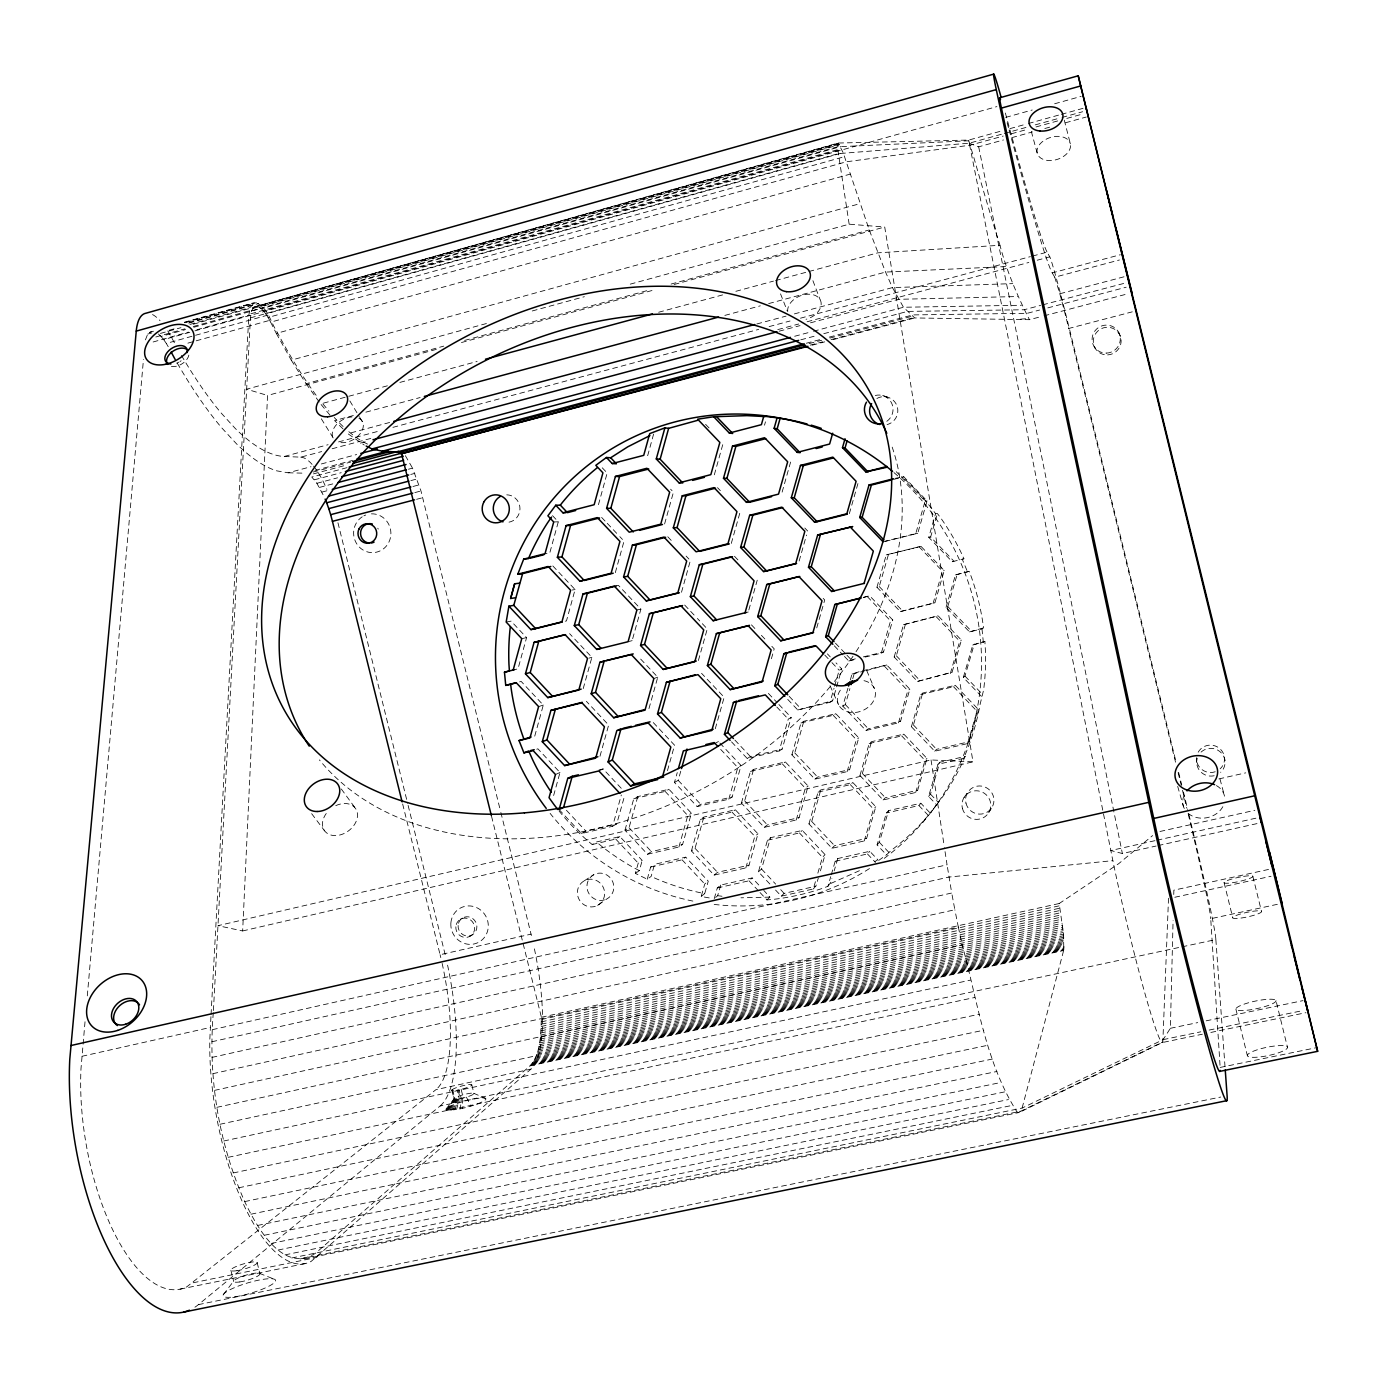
<?xml version="1.0" encoding="UTF-8"?>
<svg xmlns="http://www.w3.org/2000/svg" width="1387" height="1387" viewBox="0 0 1387 1387"><rect width="100%" height="100%" fill="white"/><g stroke="black" fill="none" stroke-linecap="round" stroke-linejoin="round"><path stroke-width="0.75" stroke-dasharray="5 3.75" d="M213.303 1012.683C207.911 1076.919 218.47 1142.645 244.701 1201.593C256.439 1226.264 282.74 1274.861 315.837 1252.998L530.059 1065.84C541.519 1052.785 540.635 1033.61 541.398 1017.26L491.362 815.573M304.377 1258.963L1019.168 1112.495L1022.115 1108.074L1063.794 949.939L1063.534 934.092L1059.2 903.526L1118.702 863.668L1152.614 835.563M1168.513 898.256L1162.843 1041.897L1020.832 1111.212L298.188 1259.344M291.721 1257.974L1022.115 1108.074L1163.138 1039.643L1170.368 1028.304L1173.09 920.379M1173.749 894.494L1173.853 890.177L1269.348 869.268M210.945 1016.671L209.801 1039.834A160.164 59.745 79.5 0 0 242.898 1202.98A160.164 59.745 79.5 0 0 311.139 1261.407L530.892 1069.152A119.941 33.982 77.9 0 0 533.77 945.83M630.253 284.144L849.156 224.191L884.715 227.017L972.981 761.827L931.041 759.955L217.967 925.684L242.656 930.954L267.552 395.451L436.437 349.351M211.067 1014.504L248.862 315.213L250.111 307.55L254.41 302.609C267.258 304.984 270.378 321.871 276.637 331.181A329.031 89.895 72.5 0 0 316.877 396.266M213.425 1010.551L250.458 317.883L251.602 310.809L253.925 307.03L838.181 143.034L968.733 140.07L1001.657 130.933M454.277 1099.111L446.545 1110.016L460.449 1108.785L461.23 1098.469L459.08 1089.818L457.138 1090.217A10.333 1.543 -15 0 1 452.006 1089.853L454.156 1098.469A10.333 1.578 -15 0 0 454.086 1098.989L463.293 1097.984A10.333 1.578 -15 0 0 473.817 1093.892A10.333 1.578 -15 0 0 466.743 1093.892A10.333 1.578 -15 0 0 454.728 1097.984L446.302 1108.698M85.023 1021.768L81.001 1068.631A158.655 66.437 80 0 0 112.954 1230.321A158.655 66.437 80 0 0 186.742 1286.859L435.969 1089.645L530.892 1069.152M87.294 995.883L143.468 359.406M981.372 696.309L963.324 677.445L972.772 645.042L984.874 641.383L985.463 651.491A241.598 237.957 69.2 0 1 983.643 689.894L980.158 704.111A243.401 239.656 69.2 0 1 965.733 753.384L963.532 758.377L937.976 764.306L928.596 796.415L936.606 804.824L930.729 812.539M849.156 224.191L837.817 149.605L838.181 143.034L843.157 152.674L869.25 229.965L885.547 272.077L892.448 287.594L903.474 307.255L914.761 317.952L1029.431 319.686L1041.984 316.392M456.566 1109.548L459.288 1098.851L457.138 1090.217M653.606 434.079L647.694 455.63L643.724 455.352M506.186 622.052L511.092 621.133L526.575 637.621L518.027 668.794L513.173 670.077M552.511 515.652L558.302 521.789L549.685 553.257L545.022 553.69M534.741 736.15L543.288 705.064L521.165 681.433L516.328 682.803M552.824 565.948L575.085 589.562L566.451 620.943L561.926 621.879M598.456 504.66L607.177 472.984L600.12 465.547M553.638 795.497L560.001 772.49L537.861 748.789L533.163 750.644M583.216 688.611L591.885 657.317L569.589 633.651M615.308 572.658L624.046 541.086L619.833 536.648M599.982 756.262L608.65 725.054L586.372 701.302M632.68 638.679L640.898 609.153L618.463 585.418L614.302 586.094M664.598 523.957L673.441 492.16L670.615 489.195M559.117 809.592L581.448 833.535L612.586 826.288L621.341 794.942M612.586 826.288L616.73 823.878L624.861 794.838M648.96 708.601L657.75 677.185L638.107 656.363M681.502 592.249L690.362 560.556L686.114 556.083M714.322 474.805L723.268 442.8M624.982 830.154L633.755 798.791L637.777 796.589L668.933 789.255L691.419 813.198L682.595 844.423L678.919 846.989L647.504 854.236L624.982 830.154L629.057 827.71L637.777 796.589M704.873 893.055L708.254 881.178L685.75 857.166L654.543 864.326L651.144 876.411L647.244 879.219L635.35 873.394L638.228 863.13L642.198 860.443L619.885 836.552L596.479 841.978L592.18 844.527L588.088 841.129A243.401 239.656 69.2 0 1 559.134 811.135M635.35 873.394L639.338 870.637L642.198 860.443M667.442 770.652L674.585 745.218L652.115 721.344M698.389 660.507L707.266 628.9L697.384 618.463M731.296 543.409L740.259 511.508M764.514 425.202L765.468 421.821M647.244 879.219L650.659 867.031L654.543 864.326M719.853 743.051L741.074 765.537L732.163 796.97L728.816 799.189L697.141 806.575L674.463 782.441L677.255 772.594M674.463 782.441L678.191 780.344L680.948 770.548M678.919 846.989L687.796 815.556L691.419 813.198M715.276 728.747L724.17 697.245L701.562 673.319M748.824 610.003L757.233 580.182M782.112 492.125L790.625 462.027M691.419 850.907L700.331 819.44L703.868 817.064L735.318 809.765L757.978 833.83L749.032 865.159L745.825 867.898L714.097 875.11L691.419 850.907L695.026 848.307L703.868 817.064M709.208 897.909L701.198 896.505L704.752 884.022L708.254 881.178M728.816 799.189L737.797 767.548L741.074 765.537M771.397 658.738L774.206 648.839L771.363 645.839M799.137 561.024L806.523 535.018M714.253 898.637L717.287 887.957L720.703 885.079L752.187 877.936L755.603 881.577A188.823 43.153 46.8 0 1 761.047 887.437M741.421 803.09L750.436 771.415L753.609 769.386L785.337 761.931L808.136 786.048L799.103 817.584L796.242 819.977L764.272 827.345L741.421 803.09L744.663 800.819L753.609 769.386M720.703 885.079L717.668 895.707L715.38 897.666M745.825 867.898L754.823 836.344L757.978 833.83M731.538 741.872L747.229 758.498L779.182 750.956L788.267 719.107L791.179 717.46L778.367 703.92M779.182 750.956L782.164 749.084L791.179 717.46M816.735 627.912L824.71 599.982L821.832 596.982M849.347 513.623L858.553 481.41M769.872 884.004L758.429 871.834L767.462 840.262L770.513 837.713L802.275 830.432L825.092 854.635L821.641 866.632A189.776 18.152 -72.9 0 1 819.422 874.243M791.873 754.823L800.992 722.956L803.819 721.275L835.806 713.664L858.761 737.849L849.624 769.577L847.128 771.623L814.88 779.147L791.873 754.823L794.768 752.916L803.819 721.275M758.429 871.834L761.55 869.06L770.513 837.713M796.242 819.977L805.344 788.215L808.136 786.048M787.729 699.377L797.785 709.971L829.998 702.29L834.02 688.264M834.593 686.27L839.187 670.233L841.736 668.933L835.997 662.899M829.998 702.29L832.616 700.764L836.032 688.819M836.604 686.825L841.736 668.933M808.95 823.895L818.087 792.116L820.792 789.914L852.814 782.493L875.786 806.749L866.615 838.372L864.257 840.938L831.975 848.289L808.95 823.895L811.724 821.468L820.792 789.914M862.541 670.788L886.726 664.98L909.855 689.2L900.596 721.136L898.481 722.835L865.956 730.498L842.793 706.139L847.977 688.091M850.283 680.063L852.017 674.047L860.529 671.273M876.948 587.256L886.258 554.852L920.968 546.339L944.252 570.56L934.907 602.79L900.267 611.598L876.948 587.256L879.237 586.562L888.478 554.419L920.968 546.339M842.793 706.139L845.324 704.561L849.902 688.645M852.762 678.694L854.479 672.73M775.576 890.073L781.297 896.158L813.302 888.963L815.591 881.057M817.862 873.134L822.439 857.305L825.092 854.635M847.128 771.623L856.351 739.67L858.761 737.849M865.037 657.091L881.282 653.173L890.575 620.908L892.76 619.972L869.649 595.803L863.598 597.294M883.034 541.745L915.749 533.596L925.146 501.002L896.21 471.701M881.282 653.173L883.519 651.994L892.76 619.972M885.27 541.398L917.743 533.302L927.071 500.967L903.804 476.816L895.569 478.238M760.059 892.552L766.976 899.92L773.582 899.331A243.401 239.656 69.2 0 0 822.439 888.356L827.952 886.31L830.726 876.671M831.281 874.746L835.182 861.258L837.748 858.553L869.805 851.289L877.78 859.749L874.59 861.795M859.94 775.524L869.181 743.536L871.521 741.698L903.804 734.122L926.949 758.412L917.674 790.261L915.68 792.48L883.12 799.97L859.94 775.524L862.35 773.443L871.521 741.698M894.182 656.987L903.509 624.705L938.115 615.828L961.416 640.118L952.037 672.262L917.5 681.416L894.182 656.987L896.331 655.791L905.59 623.734M935.566 513.693L937.421 513.554L941.496 519.05A241.598 237.957 69.2 0 1 960.983 552.303L963.913 558.77L952.228 561.735L928.735 537.324L935.566 513.693L931.977 508.821A243.401 239.656 69.2 0 0 905.867 480.249L901.706 476.677M837.748 858.553L836.396 863.286A189.95 17.181 -73 0 1 834.159 870.915M952.228 561.735L953.961 561.232L930.642 537.012L937.421 513.554M864.257 840.938L873.498 809.072L875.786 806.749M898.481 722.835L907.809 690.657L909.855 689.2M933.035 603.605L942.432 571.132L944.252 570.56M933.884 808.569L927.764 816.024A241.598 237.957 69.2 0 1 891.147 850.439L886.501 854.843L877.087 844.891L886.345 813.007L888.547 810.649L920.864 803.229L930.192 813.042L928.302 815.435L918.905 805.535L886.345 813.007M911.398 726.719L920.743 694.523L922.702 693.032L955.262 685.299L978.563 709.659L969.184 741.716L967.571 743.571L934.734 751.217L911.398 726.719L913.426 724.985L922.702 693.032M946.038 607.402L955.47 574.894L969.166 571.357L970.987 576.004A241.598 237.957 69.2 0 1 983.296 625.884L983.522 627.878L981.996 628.883L969.53 631.883L946.038 607.402L947.806 606.552L957.186 574.305M877.087 844.891L879.358 842.308L888.547 810.649M915.68 792.48L925.025 760.405L926.949 758.412M950.303 673.597L959.735 641.21L961.416 640.118M928.596 796.415L930.504 794.162L939.797 762.295L965.161 756.418L962.214 763.093A241.598 237.957 69.2 0 1 943.195 796.017L936.606 804.824M963.324 677.445L964.971 676.093L974.35 643.915M145.427 339.884L147.715 334.094L151.304 331.528M967.571 743.571L977.02 711.271L978.563 709.659M813.302 888.963L816.024 885.738A189.776 18.152 -72.9 0 0 818.295 878.075M827.952 886.31L830.761 882.409A189.95 17.181 -73 0 0 831.905 878.578M454.763 1109.843L458.386 1098.989M453.081 1110.068L457.554 1099.111M451.538 1110.224L456.791 1099.197M450.168 1110.328L456.098 1099.25M448.972 1110.346L455.508 1099.267M988.723 812.695L991.896 807.529M447.966 1110.311L454.988 1099.25M447.151 1110.189L454.589 1099.197M964.052 797.49L967.623 792.566M223.428 1294.487L233.831 1280.877M922.598 822.526L927.764 816.024M963.532 758.377L965.161 756.418M918.905 805.535L920.864 803.229M835.182 861.258L867.464 853.941L869.805 851.289M937.976 764.306L939.797 762.295M934.734 751.217L936.589 749.309L969.184 741.716M883.12 799.97L885.357 797.716L917.674 790.261M831.975 848.289L834.575 845.671L866.615 838.372M781.297 896.158L784.071 893.384L815.868 886.241M766.976 899.92L769.837 897.129L769.091 896.297A188.823 43.153 46.8 0 0 763.752 890.385M452.006 1089.853L452.595 1089.384A10.333 1.543 -15 0 1 464.61 1085.31A10.333 1.543 -15 0 1 471.667 1085.275A10.333 1.543 -15 0 1 461.143 1089.35L459.08 1089.818M717.287 887.957L749.015 880.78L752.187 877.936M767.462 840.262L799.449 832.928L802.275 830.432M818.087 792.116L850.335 784.643L852.814 782.493M869.181 743.536L901.706 735.908L903.804 734.122M920.743 694.523L953.545 686.721L955.262 685.299M701.198 896.505L704.735 893.557L702.429 893.159A241.598 237.957 69.2 0 1 655.149 878.266L651.144 876.411M194.926 1307.195A181.454 76.008 80 0 0 198.428 1304.612L440.043 1106.028L1179.938 947.269M714.097 875.11L717.547 872.319L749.032 865.159M764.272 827.345L767.358 824.901L799.103 817.584M814.88 779.147L817.602 777.049L849.624 769.577M865.956 730.498L868.314 728.764L900.596 721.136M972.772 645.042L984.874 641.383M650.659 867.031L682.092 859.819L685.75 857.166M878.682 860.443L886.501 854.843M597.658 905.364A13.991 13.523 60.4 0 0 597.988 881.352A13.991 13.523 60.4 0 0 577.373 892.448A13.991 13.523 60.4 0 0 597.658 905.364L606.917 898.897A13.766 13.315 60.3 0 0 607.246 875.249A13.766 13.315 60.3 0 0 586.944 886.189A13.766 13.315 60.3 0 0 606.917 898.897M917.5 681.416L952.037 672.262M700.331 819.44L732.007 812.088L735.318 809.765M647.504 854.236L651.405 851.618L682.595 844.423M750.436 771.415L782.372 763.908L785.337 761.931M584.343 880.762L593.792 874.677M697.141 806.575L700.695 804.304L732.163 796.97M969.53 631.883L983.522 627.878M800.992 722.956L833.206 715.311L835.806 713.664M470.28 936.104L472.516 934.717M592.18 844.527L615.741 839.066L619.885 836.552M747.229 758.498L750.436 756.556L782.164 749.084M460.189 919.408L462.443 918.09M633.755 798.791L665.153 791.422L668.933 789.255M866.234 670.632L886.726 664.98M581.448 833.535L585.817 831.073L616.73 823.878M797.785 709.971L832.616 700.764M714.998 743.38L718.449 741.542M859.403 870.707L830.397 883.623M844.458 656.45L848.792 661.01L855.311 658.808M903.509 624.705L938.115 615.828M598.872 770.947L603.12 768.935L621.255 788.301M555.459 774.518L560.001 772.49M900.267 611.598L934.907 602.79M955.47 574.894L969.166 571.357M653.866 678.538L657.75 677.185M538.607 706.607L543.288 705.064M863.234 597.554L869.649 595.803M963.913 558.77L962.266 559.256L967.554 571.929M184.298 322.269L254.41 302.609M149.363 332.395L153.489 331.233M184.488 322.53L252.677 303.406M186.413 322.269L256.387 302.643M147.715 334.094L151.859 332.932M189.117 322.495L251.238 305.071M188.736 323.136L258.554 303.562M169.214 330.227L177.501 327.904M189.95 324.419L250.111 307.55M253.925 307.03L837.748 143.485M160.459 333.417L180.951 327.679M193.244 324.246L838.823 143.433M252.625 308.538L837.54 144.733M255.485 306.284L259.265 307.134L839.672 144.612M155.829 336.989L184.904 328.84M193.226 326.517L249.331 310.809M251.602 310.809L837.575 146.797L968.767 140.78L1112.859 860.651A126.737 6.935 76.6 0 0 1143.339 987.735A126.737 6.935 76.6 0 0 1162.843 1041.897M158.395 333.99L161.031 336.434L185.581 329.569M193.764 327.28L263.322 307.81M259.265 307.134L261.363 308.712L840.678 146.589M250.891 313.757L837.817 149.605M153.125 341.982L188.493 332.082M196.833 329.759L248.862 315.213M261.363 308.712L263.582 311L841.857 149.293M161.031 336.434L163.683 339.607L192.862 331.458M194.943 330.869L996.906 106.591M250.458 317.883L838.372 153.645L969.218 143.208L1002.212 134.036M263.582 311L265.836 313.947L843.157 152.674M163.683 339.607L166.319 343.439L268.28 314.97M265.836 313.947L268.09 317.484L844.562 156.644M187.886 343.144L194.111 341.41M196.191 340.821L270.985 319.981M268.09 317.484L270.638 322.183L846.261 161.811L970.363 145.15L1003.2 136.047M1005.696 117.392L1032.205 110.006M1054.64 103.765L1081.149 96.379M1009.892 128.644L1026.345 124.084M1028.408 123.512L1059.269 114.93M1061.332 114.358L1083.975 108.082M270.638 322.183L276.308 333.435L850.179 174.138M1004.275 133.464L1026.969 127.171M1035.222 124.882L1059.963 118.016M1062.026 117.444L1082.658 111.723M1011.4 133.776L1027.819 129.234M1036.02 126.945L1058.593 120.686M1066.811 118.415L1083.212 113.873M969.218 143.208L978.685 146.814L1003.494 139.948M1011.764 137.66L1032.431 131.938M1044.827 128.506L1053.097 126.217M1065.493 122.784L1086.177 117.045M276.308 333.435L291.27 360.152L860.009 203.646M588.99 658.114L591.885 657.317M486.404 323.535L246.643 389.192L267.552 395.451M532.261 310.965L584.378 296.697M291.27 360.152L306.094 383.714L443.753 346.126M464.61 340.439L650.243 289.762M671.1 284.058L869.25 229.965M461.455 342.537L655.357 289.606M674.134 284.491L884.715 227.017M387.372 385.811L320.588 403.912L332.03 417.556M399.889 382.413L477.111 361.47M658.669 312.248L723.355 294.703M735.873 291.305L773.443 281.128M775.524 280.555L806.835 272.077M808.916 271.505L877.798 252.833L999.992 245.291C1006.702 271.384 1017.573 296.125 1029.431 319.686M353.356 415.528L334.562 420.59L344.93 430.768M365.873 412.164L420.14 397.532M724.846 315.404L760.319 305.834M768.675 303.58L885.547 272.077L1006.875 266.529M745.027 612.863L748.252 611.996M389.608 422.48L347.877 433.68L364.244 445.054M756.817 323.969L786.03 316.132M794.387 313.895L892.448 287.594L1012.753 283.624M181.437 355.419A309.041 94.957 72 0 0 221.105 412.962L235.131 428.323A309.041 94.957 72 0 0 284.231 456.462L328.112 444.707M338.567 441.916L380.367 430.716M392.92 427.352L758.672 329.395M769.126 326.604L790.035 321.004M800.472 318.195L1030.385 256.63M1032.483 256.075L1047.116 252.157L1049.768 256.855A70.13 1.89 76.1 0 1 1055.247 274.383L1056.998 280.677A70.13 1.89 76.1 0 1 1069.464 329.066L1176.055 762M284.231 456.462L300.754 457.155L321.68 451.573M332.134 448.764L371.889 438.136M777.778 329.603L798.704 324.003M807.078 321.767L1028.842 262.455M1037.216 260.219L1049.768 256.855M360.377 443.112L368.751 440.875M779.095 331.198L800.039 325.616M810.511 322.807L898.429 299.315L1017.625 296.541M794.664 336.261L811.412 331.805M813.493 331.233L903.474 307.255L1021.439 305.261M177.345 363.255A326.691 100.453 72 0 0 221.643 427.751L236.518 443.84A326.691 100.453 72 0 0 276.759 470.852L288.149 472.794L310.983 466.708M321.351 463.952L356.65 454.537M800.802 339.815L815.435 335.914M823.809 333.678L907.497 311.399L1024.126 309.752L1040.614 305.4M1009.112 130.014A350.304 9.328 75.8 0 0 1031.824 211.067L1037.771 231.04A350.304 9.328 75.8 0 0 1050.028 268.176L1052.196 272.892L1120.332 254.74M314.988 470.418L352.558 460.432M313.202 472.031L350.668 462.062M313.462 473.869L346.698 465.026M806.332 343.23L820.948 339.347M829.287 337.11L912.802 314.918L1027.212 313.306L1039.591 310.047M1052.196 272.892L1054.744 277.192L1119.43 259.993M809.054 343.612L821.607 340.283M829.963 338.064L913.617 315.837M347.01 467.662L311.78 477.024L316.895 483.3L324.385 497.222M810.199 345.138L822.716 341.826M831.056 339.607L914.518 317.432M812.141 345.207L824.71 341.861M833.084 339.642L914.761 317.952M314.329 479.815L341.219 472.672M316.895 483.3L337.544 477.822M319.461 487.409L333.886 483.595M1054.744 277.192L1059.807 293.767L1125.724 276.342M321.975 492.073L330.21 489.906M408.437 469.222L412.546 468.147L420.972 490.981L500.326 810.355M1042.677 304.845L1127.18 282.549M410.743 474.441L414.852 473.366M1047.826 307.879L1126.175 287.213M628.086 641.713L632.143 640.638M410.881 480.595L417.054 478.966M1044.064 315.837L1127.752 293.819M412.945 486.49L419.099 484.878M414.817 492.593L420.972 490.981M416.603 499.303L422.758 497.69M1175.535 762.191L1068.753 328.459L1132.295 311.832M893.661 479.399L903.804 476.816M863.373 656.866L883.519 651.994M848.792 661.01L856.906 659.05M852.017 674.047L864.205 671.117M599.011 769.924L603.12 768.935M242.656 930.954L972.981 761.827M402.646 803.975L440.095 954.724L531.048 934.144A119.941 33.982 77.9 0 1 531.758 937.057M1218.896 778.922L1245.734 772.854M81.972 1056.287L210.356 1027.455M212.402 1029.657L947.061 864.812L944.443 847.7M211.864 1041.758L948.968 877.069L1112.859 860.651M1159.948 831.489L1254.836 810.303M460.449 1108.785L462.512 1108.334A20.649 3.225 -15 0 0 485.901 1099.041A20.649 3.225 -15 0 0 463.899 1101.365A20.649 3.225 -15 0 0 446.545 1110.016M1154.938 840.678L1110.814 850.508L1122.378 853.525L1156.064 846.035M1157.035 840.21L1257.888 817.741M1158.162 845.567L1259.205 823.115M211.968 1057.397L951.725 893.02L947.061 864.812M212.852 1073.677L954.863 909.768L951.725 893.02M541.398 1017.26L1059.2 903.526M214.482 1090.39L958.33 927.071L954.863 909.768M541.398 1019.514L1059.581 905.763M541.363 1021.872L1059.963 908.138M541.294 1024.195L1060.344 910.444M541.207 1026.467L1060.708 912.715M541.103 1028.703L1061.055 914.935M540.965 1030.888L1061.384 917.102M540.791 1033.02L1061.696 919.217M540.601 1035.101L1061.991 921.28M1174.789 897.268L1271.029 876.272M216.875 1107.329L962.127 944.72C977.575 1000.773 985.342 1062.442 1017.07 1111.975L1019.168 1112.495L1162.237 1042.556L1202.39 1034.199M540.393 1037.147L1062.269 923.274M540.15 1039.123L1062.511 925.233M539.872 1041.048L1062.754 927.123M539.578 1042.937L1062.979 928.961M521.772 638.661L526.575 637.621M539.266 1044.74L1063.188 930.729M538.919 1046.509L1063.361 932.445M538.537 1048.208L1063.534 934.092M538.139 1049.855L1063.673 935.688M537.723 1051.433L1063.812 937.213M537.272 1052.941L1063.916 938.652M536.804 1054.397L1064.002 940.039M219.996 1124.268L1064.072 941.357M535.781 1057.102L1064.124 942.605M535.243 1058.368L1064.158 943.784M534.671 1059.547L1064.158 944.894M534.082 1060.656L1064.158 945.917M533.475 1061.714L1064.124 946.87M532.833 1062.685L1064.072 947.754M532.175 1063.586L1064.002 948.552M531.498 1064.418L1063.916 949.28M530.788 1065.164L1063.794 949.939M530.059 1065.84L1063.673 950.511M1220.023 1065.285L1210.73 918.714L1277.895 904.203M223.792 1140.998L970.397 980.141M1182.053 946.818L1215.862 939.571A144.3 3.988 76.3 0 0 1188.52 812.921M228.214 1157.313L974.801 997.461M233.224 1172.969L979.291 1014.226M636.893 609.985L640.898 609.153M238.755 1187.792L983.799 1030.194M244.701 1201.593L988.29 1045.174M251.012 1214.197L992.711 1058.974M1170.368 1028.304L1197.727 1022.6M1206.153 1020.832L1303 1000.616M257.618 1225.449L996.976 1071.457M1163.138 1039.643L1200.778 1031.807M1209.152 1030.073L1303.243 1010.499M1210.851 1032.448L1305.93 1012.683M264.397 1235.245L1001.05 1082.449M271.28 1243.446L1004.899 1091.846M278.18 1250.016L1008.453 1099.562M285.029 1254.871L1011.695 1105.508M1220.161 1067.435L1316.783 1047.618M193.226 1282.75L316.895 1257.402M180.05 1289.164L305.14 1263.574M886.258 554.852L888.478 554.419M198.428 1304.612L1220.733 1097.048M928.735 537.324L930.642 537.012M572.12 590.03L575.085 589.562M915.749 533.596L917.743 533.302M769.837 897.129L740.97 897.805M1020.676 319.131L1029.085 318.525M553.708 521.98L558.302 521.789M925.146 501.002L927.071 500.967M288.149 472.794L304.568 473.192M717.668 895.707L722.003 896.245M882.704 395.555L887.611 397.167M259.456 1273.318L274.609 1279.334M473.643 1093.251L485.259 1098.261M639.338 870.637L632.905 867.239A241.598 237.957 69.2 0 1 601.975 846.538L596.479 841.978M918.992 546.721L942.432 571.132M947.806 606.552L971.125 630.86M936.26 616.747L959.735 641.21M879.237 586.562L902.382 610.731M964.971 676.093L982.88 694.8M705.584 424.318L710.005 428.93M804.807 528.031L807.667 531.013M867.291 596.566L890.575 620.908M953.545 686.721L977.02 711.271M896.331 655.791L919.494 680.029M717.512 487.669L720.356 490.651M884.507 666.245L907.809 690.657M835.477 643.204L845.533 653.745M846.972 655.253L851.271 659.779M913.426 724.985L936.589 749.309M834.315 645.822L843.001 654.941M734.486 556.274L740.173 562.255M827.398 653.866L830.258 656.883M824.745 655.045L830.518 661.131M831.957 662.639L839.187 670.233M901.706 735.908L925.025 760.405M845.324 704.561L868.314 728.764M930.504 794.162L938.444 802.518M667.771 536.769L673.406 542.716M751.442 624.861L755.707 629.351M761.411 635.35L765.676 639.84M833.206 715.311L856.351 739.67M789.22 696.361L800.628 708.393M862.35 773.443L885.357 797.716M601.629 517.42L605.824 521.859M607.229 523.332L618.446 535.174M684.658 605.044L695.962 616.972M768.398 693.413L776.945 702.429M776.789 706.989L788.267 719.107M850.335 784.643L873.498 809.072M794.768 752.916L817.602 777.049M879.358 842.308L888.703 852.19M782.372 763.908L805.344 788.215M867.464 853.941L875.509 862.454M734.867 740.051L750.436 756.556M811.724 821.468L834.575 845.671M720.703 749.413L737.797 767.548M799.449 832.928L822.439 857.305M744.663 800.819L767.358 824.901M732.007 812.088L754.823 836.344M678.191 780.344L700.695 804.304M761.55 869.06L770.201 878.266A189.1 42.251 46.8 0 1 775.662 884.126M665.153 791.422L687.796 815.556M749.015 880.78L758.672 891.078M695.026 848.307L717.547 872.319M682.092 859.819L704.752 884.022M629.057 827.71L651.405 851.618M615.741 839.066L638.228 863.13M566.416 810.268L585.817 831.073M784.071 893.384L783.724 893.003A189.1 42.251 46.8 0 0 778.367 887.073M322.859 403.86L328.962 411.159M311.642 813.666L324.627 830.865M341.341 789.03L355.297 808.136M306.094 383.714L319.374 402.23M405.351 455.664L412.546 468.147M321.333 418.805L334.146 439.488M1094.204 346.681L1095.349 348.57M349.853 400.947L359.25 416.568M359.718 417.348L362.857 422.55M166.319 343.439L168.226 346.715M174.363 342.728L171.468 337.353A60.126 20.961 72.9 0 0 167.758 330.921M466.413 1097.134L470.869 1106.098M830.033 685.646L838.58 704.735M866.754 670.615L874.122 687.952M1118.928 332.811L1120.315 336.191M780.534 293.871L787.227 310.827M812.921 280.694L820.116 299.644M1177.684 786.394L1183.562 806.818M1031.321 131.401L1037.164 152.986M1007.153 122.802L1008.609 128.211M1059.807 293.767L1061.142 298.69A49.048 1.335 76.1 0 1 1067.071 321.697L1068.753 328.459M1005.367 113.023L1006.477 117.115A327.8 8.721 75.8 0 0 1027.75 193.105L1033.35 211.968A327.8 8.721 75.8 0 0 1047.116 252.157M1220.005 779.026L1224.426 795.757M1064.28 120.149L1070.365 143.832A17.233 11.495 -17.4 0 1 1047.774 160.459A17.233 11.495 -17.4 0 1 1043.197 141.058A17.233 11.495 -17.4 0 1 1070.365 143.832M257.132 1262.569L259.924 1273.751M230.901 1270.284L233.692 1281.501M500.863 812.453L531.048 934.144M337.943 522.76L407.605 803.316M408.125 805.414L444.533 951.985A136.117 43.43 78.2 0 1 445.331 955.262M471.805 1084.894L473.955 1093.511M461.143 1089.35L463.293 1097.984M458.091 1090.026L460.241 1098.677M452.595 1089.384L454.728 1097.984M451.85 1090.234L454.086 1098.989M1252.842 876.255L1261.494 911.432M1276.005 1000.668A20.493 3.849 -12 0 1 1246.514 1010.291A20.493 3.849 -12 0 1 1245.335 1003.737A20.493 3.849 -12 0 1 1276.005 1000.668L1287.483 1047.306A20.493 4.196 -11.8 0 1 1258.061 1057.119A20.493 4.196 -11.8 0 1 1256.709 1049.976A20.493 4.196 -11.8 0 1 1287.483 1047.306M1224.114 882.721L1232.766 917.847M1178.638 772.507L1181.759 785.111M1178.118 772.663L1181.221 785.233M1235.886 1009.06L1247.346 1055.559M958.33 927.071L962.127 944.72M978.685 146.814L1122.378 853.525M1224.409 757.129L1224.929 760.509M931.041 759.955L944.131 845.55M968.767 140.78L974.038 158.17A379.362 14.997 75.7 0 0 999.992 245.291M981.996 628.883L983.366 642.493M1215.862 939.571L1225.102 1067.938M1196.513 759.088L1196.669 762.486M462.252 1098.244L462.512 1108.334M152.518 314.554A60.126 20.961 72.9 0 1 160.042 320.657M335.758 805.674A19.089 14.165 -36.2 0 1 357.43 816.752A19.089 14.165 -36.2 0 1 332.291 835.355A19.089 14.165 -36.2 0 1 327.852 811.516M863.997 680.67A19.661 15.465 -23.2 0 1 873.116 701.597A19.661 15.465 -23.2 0 1 845.775 711.219A19.661 15.465 -23.2 0 1 841.545 688.593M358.921 418.18A16.8 11.252 -30.5 0 1 359.979 433.906A16.8 11.252 -30.5 0 1 339.746 442.453M332.655 436.957A16.8 11.252 -30.5 0 1 352.003 416.932M787.729 311.59A17.424 12.05 -22.1 0 1 802.865 294.998A17.424 12.05 -22.1 0 1 821.121 302.713A17.424 12.05 -22.1 0 1 806.038 319.305M1216.434 785.579A21.204 17.494 -12.1 0 1 1224.808 799.415M1222.831 806.697A21.204 17.494 -12.1 0 1 1187.74 812.99M1184.29 808.517A21.204 17.494 -12.1 0 1 1185.781 792.497M367.538 444.083A329.031 89.895 72.5 0 1 347.409 430.438M343.109 426.52A329.031 89.895 72.5 0 1 334.232 417.47M892.188 447.134A329.083 240.09 -28.1 0 1 854.149 654.56M852.988 656.311A329.083 240.09 -28.1 0 1 833.916 682.092M830.241 686.565A329.083 240.09 -28.1 0 1 319.391 759.903M181.108 360.776A12.327 7.767 -31.7 0 1 180.033 361.487M178.906 362.128A12.327 7.767 -31.7 0 1 176.565 363.151M188.857 355.124A12.31 7.767 -31.7 0 1 181.16 364.365A12.31 7.767 -31.7 0 1 169.734 365.891M1183.458 792.046A144.3 3.988 76.3 0 1 1187.671 809.453M300.754 457.155A66.264 20.718 74.7 0 1 312.404 464.749M313.549 466.101A66.264 20.718 74.7 0 1 326.899 489.351M447.585 965.161A136.117 43.43 78.2 0 1 440.043 1106.028M377.767 528.204A9.726 9.328 83.5 0 1 378.252 529.088M371.404 513.849A19.401 18.62 83.5 0 1 390.042 539.214A19.401 18.62 83.5 0 1 360.949 548.541A19.401 18.62 83.5 0 1 362.215 516.796M363.914 515.825A19.401 18.62 83.5 0 1 365.7 515.028M1182.47 790.295A122.593 3.381 76.3 0 1 1186.804 808.17M1188.243 814.117A122.593 3.381 76.3 0 1 1193.097 834.593L1193.756 837.453A122.593 3.381 76.3 0 1 1201.645 872.059L1202.182 874.469A122.593 3.381 76.3 0 1 1210.73 918.714M1198.195 752.205A14.026 13.679 9.7 0 1 1219.034 748.009A14.026 13.679 9.7 0 1 1220.161 768.831M1215.203 771.761A14.026 13.679 9.7 0 1 1196.548 757.649M1201.073 752.101A14.199 13.87 9.9 0 1 1221.149 752.742A14.199 13.87 9.9 0 1 1220.629 772.368M1214.18 775.749A14.199 13.87 9.9 0 1 1197.258 758.204M440.095 954.724A119.074 37.986 78.2 0 1 440.789 957.602M442.141 963.41A119.074 37.986 78.2 0 1 435.969 1089.645M875.284 395.486A14.477 14.303 -62.9 0 1 885.669 422.029M506.758 494.83A13.783 13.35 85.7 0 1 519.969 508.821A13.783 13.35 85.7 0 1 506.463 522.379M876.879 398.485A14.234 14.078 -62.1 0 1 896.852 405.524A14.234 14.078 -62.1 0 1 887.091 424.595M869.493 868.557A246.435 242.552 69.3 0 1 711.6 904.133M692.859 901.082A246.435 242.552 69.3 0 1 550.119 813.389M893.991 472.62A246.435 242.552 69.3 0 1 881.82 860.148M1240.533 876.948L1239.042 877.243A14.737 2.08 -12.4 0 0 1225.536 883.224A14.737 2.08 -12.4 0 0 1250.103 878.248A14.737 2.08 -12.4 0 0 1240.533 876.948M1249.132 911.918L1247.641 912.213A14.737 2.271 -12.3 0 0 1234.187 918.419A14.737 2.271 -12.3 0 0 1258.789 913.548A14.737 2.271 -12.3 0 0 1249.132 911.918M235.426 1296.706A27.341 5.357 -16.5 0 0 275.597 1280.79A27.341 5.357 -16.5 0 0 237.038 1286.581A27.341 5.357 -16.5 0 0 235.426 1296.706M239.778 1281.935A13.662 2.635 -16.4 0 0 259.941 1274.046A13.662 2.635 -16.4 0 0 240.714 1276.942A13.662 2.635 -16.4 0 0 239.778 1281.935M236.969 1270.683A13.662 2.566 -16.4 0 0 257.15 1262.846A13.662 2.566 -16.4 0 0 237.94 1265.776A13.662 2.566 -16.4 0 0 236.969 1270.683M458.109 925.458A9.726 9.31 63.4 0 0 471.649 935.185A9.726 9.31 63.4 0 0 472.69 918.558A9.726 9.31 63.4 0 0 458.109 925.458M450.862 923.257A19.401 18.568 63.4 0 0 477.874 942.675A19.401 18.568 63.4 0 0 479.954 909.525A19.401 18.568 63.4 0 0 450.862 923.257M1107.624 354.899A14.026 13.731 -34.4 0 0 1119.066 333.608A14.026 13.731 -34.4 0 0 1094.95 334.77A14.026 13.731 -34.4 0 0 1107.624 354.899M1106.635 353.096A14.199 13.905 -34.6 0 0 1118.217 331.528A14.199 13.905 -34.6 0 0 1093.788 332.707A14.199 13.905 -34.6 0 0 1106.635 353.096M455.838 926.811A9.761 9.345 63.4 0 0 469.43 936.572A9.761 9.345 63.4 0 0 470.453 919.893A9.761 9.345 63.4 0 0 455.838 926.811M962.387 808.257A14.494 14.234 32.2 0 0 986.365 815.573A14.494 14.234 32.2 0 0 980.418 791.405A14.494 14.234 32.2 0 0 962.387 808.257M965.976 803.177A14.251 14.009 31.7 0 0 989.572 810.355A14.251 14.009 31.7 0 0 983.73 786.585A14.251 14.009 31.7 0 0 965.976 803.177"/><path stroke-width="1.5" d="M993.768 74.1L145.808 313.254A60.126 20.961 72.9 0 0 136.255 331.112L69.783 1059.2A181.454 76.008 80 0 0 105.516 1243.341A181.454 76.008 80 0 0 189.43 1310.195M562.342 621.965L535.642 628.64L513.779 605.373L508.89 606.171L506.186 622.052L521.772 638.661L513.173 670.077M513.779 605.373L522.622 573.629L550.812 566.468M515.496 597.745L510.624 598.49L514.629 583.806L519.484 583.164M668.638 428.34L660.143 459.218L682.751 482.936L679.041 482.849L656.276 458.958L664.893 427.855L668.638 428.34L697.228 420.452M510.624 598.49L514.629 583.806M525.448 673.805L534.064 642.372L565.098 634.657L587.533 658.513L578.812 690.032L547.761 697.609L525.448 673.805L530.215 672.504L538.78 641.297L565.497 634.657M557.383 557.331L566.087 525.621L597.346 517.594L619.92 541.415L611.112 573.247L579.835 581.136L557.383 557.331L561.943 556.88L584.239 580.494L613.227 573.195M561.943 556.88L570.594 525.396L599.548 517.958M550.916 710.369L581.985 702.81L604.437 726.736L595.699 758.169L564.613 765.589L542.282 741.698L550.916 710.369L582.245 702.307M574.287 625.589L583.008 593.948L614.302 586.094L636.893 609.985L628.086 641.713L596.757 649.445L574.287 625.589L578.726 624.635L601.039 648.318L596.757 649.445M606.604 508.37L615.412 476.435L646.914 468.269L669.661 492.142L660.749 524.165L629.213 532.209L606.604 508.37L610.835 508.266L633.27 531.932M542.282 741.698L546.929 739.912L555.511 708.809M578.726 624.635L587.394 593.22L616.383 585.938M610.835 508.266L619.573 476.573L648.769 468.997M572.242 776.269L567.768 778.332L559.117 809.592L563.642 807.303L572.242 776.269L578.414 774.813M591.191 693.795L599.93 662.258L604.195 661.044L595.508 692.356L591.191 693.795L613.678 717.738L645.024 710.161L653.866 678.538L631.258 654.56L599.93 662.258M623.578 576.923L632.403 545.091L663.957 537.081L686.704 561.042L677.775 592.96L646.203 600.848L623.578 576.923L627.687 576.333L650.139 600.068L679.405 592.769M627.687 576.333L636.442 544.727L665.673 537.289M657.785 779.581L630.582 785.996L608.095 761.983L616.851 730.533L648.214 723.008L670.84 747.056L662.535 776.616M640.551 645.458L649.393 613.713L680.982 605.876L703.746 629.906L694.8 661.738L663.194 669.453L640.551 645.458L644.522 644.348L653.312 612.846L682.577 605.564M673.319 527.84L682.248 495.783L714.045 487.617L736.965 511.63L727.932 543.773L696.101 551.801L673.319 527.84L677.064 527.597L699.689 551.385L729.319 543.912M608.095 761.983L612.291 760.041L620.977 728.816L618.238 729.961M677.064 527.597L685.924 495.783L715.536 488.172M666.384 682.317L697.99 674.637L720.772 698.736L711.808 730.481L680.167 738.023L657.507 713.958L666.384 682.317L695.286 674.845M746.275 612.482L713.143 620.717L690.345 596.687L699.291 564.734L731.14 556.742L754.077 580.824L745.027 612.863M723.494 478.29L732.527 446.042L764.601 437.72L787.677 461.784L778.54 494.119L746.449 502.319L723.494 478.29L726.892 478.411L749.673 502.25L771.588 496.667M657.507 713.958L661.356 712.363L670.164 680.948M713.143 620.717L716.611 619.798L693.968 595.942L702.862 564.214L732.509 556.776M726.892 478.411L735.873 446.406L765.728 438.656M678.364 768.641L683.358 750.887L714.998 743.38L717.859 746.397M716.351 633.651L748.234 625.814L771.172 649.983L762.104 681.919L730.186 689.616L707.387 665.517L716.351 633.651L749.465 625.346M740.606 547.466L749.656 515.305L781.765 507.157L804.859 531.29L795.705 563.538L763.561 571.565L740.606 547.466L743.883 547.067L766.664 570.993L796.589 563.521M774.137 428.306L777.171 428.791L800.108 452.682L797.248 452.37L774.137 428.306L777.101 417.799L784.539 418.995A241.598 237.957 69.2 0 1 807.13 424.006M681.502 768.589L687.016 749.015M707.387 665.517L710.872 664.252L719.784 632.628M743.883 547.067L752.864 515.149L782.753 507.573M777.171 428.791L780.118 418.371M724.413 734.312L733.394 702.55L736.705 701.024L727.776 732.544L724.413 734.312L730.117 740.363M757.701 616.608L766.768 584.551L798.912 576.559L822.023 600.779L812.851 632.923L780.673 640.777L757.701 616.608L760.839 615.707L769.854 583.892L799.779 576.455M791.318 497.794L800.472 465.425L832.859 457.121L856.108 481.306L846.85 513.762L814.429 521.945L791.318 497.794L794.231 497.777L817.168 521.737L847.336 514.144M794.231 497.777L803.316 465.651L833.448 457.918M832.685 433.212L829.617 444.031L797.248 452.37M774.796 685.733L783.88 653.762L786.845 652.583L777.812 684.328L774.796 685.733L784.851 696.343M864.43 583.32L831.611 591.486L808.482 567.266L817.654 535.001L852.554 526.609L817.654 535.001M887.004 467.246L865.783 471.875L842.498 447.672L845.03 438.743M831.611 591.486L834.228 590.775L811.256 566.728L820.376 534.706M868.141 472.048L845.03 448.018L847.058 440.927M832.876 644.314L825.646 636.72L834.835 604.541L859.576 598.282M883.034 541.745L859.732 517.472L869.008 484.982L893.523 478.758M825.646 636.72L828.299 635.662L837.436 603.726M883.814 539.89L862.142 517.299L871.365 485.069L891.633 479.919M864.066 583.494L873.342 551.124L850.075 526.852M848.549 686.08L849.711 682.075M851.046 684.658L852.19 680.688M522.622 573.629L517.802 574.201L523.679 559.134L545.022 553.69L553.708 521.98L547.882 515.808L555.754 505.232L560.331 505.145L567.439 512.653L575.709 510.52M551.523 517.091L547.57 522.83A241.598 237.957 69.2 0 0 529.817 555.424L528.464 558.666L523.679 559.134M560.331 505.145L562.134 502.805A241.598 237.957 69.2 0 1 597.121 467.835M649.896 435.605L627.774 446.822L610.679 457.762L606.448 457.485L595.821 465.321L602.929 472.828L594.156 504.729L562.914 512.791L555.754 505.232M630.582 785.996L634.622 783.863L663.714 777.015M680.167 738.023L713.178 729.25M564.613 765.589L597.918 756.747M730.186 689.616L763.231 681.017M531.1 737.034L519.033 740.571L523.939 752.864L528.707 750.991L532.712 759.937A241.598 237.957 69.2 0 0 551.298 792.237M613.678 717.738L644.816 709.589M780.673 640.777L813.597 632.403M664.893 427.855L649.723 433.628L643.724 455.352L612.222 463.553L606.448 457.485M663.194 669.453L696.291 661.027M547.761 697.609L581.17 689.114M136.255 331.112L996.282 89.6A64.131 1.942 75.9 0 1 994.271 74.967L995.103 77.135A64.131 1.942 75.9 0 1 1001.154 97.437M999.715 97.783L1078.219 75.8L1112.582 214.985M510.295 626.907A241.598 237.957 69.2 0 0 508.942 664.096L509.393 670.927L504.469 672.21L505.735 685.403L515.895 682.733M1220.179 1070.365A166.544 6.172 76.5 0 1 1197.12 999.299A166.544 6.172 76.5 0 1 1156.377 830.726L1001.431 108.099L1080.698 85.959L1078.219 75.8M485.45 359.216L652.41 313.947M424.318 396.405L718.587 317.086M393.787 421.353L754.736 324.523M372.947 439.766L777.015 331.77M366.168 446.025L371.959 448.937L790.486 337.37M360.793 453.428L377.403 449.007M371.959 448.937L382.344 451.191L798.704 340.37M356.719 459.322L388.031 450.983M352.749 461.507L390.215 451.555M352.922 463.362L398.624 451.226M382.344 451.191L397.15 451.989L804.235 343.785M397.15 451.989L399.213 452.526L804.876 344.722M349.091 467.107L402.976 452.786M399.213 452.526L401.224 453.774L806.02 346.247M401.224 453.774L807.962 346.317M345.363 471.58L403.27 456.202M341.687 476.729L403.634 460.311M338.012 482.503L406.044 464.489M332.256 489.368L406.374 469.777M328.494 496.147L408.697 474.995M325.13 499.077L326.656 502.77L408.836 481.133M326.656 502.77L328.754 508.613L410.881 487.028M328.754 508.613L330.661 514.664L412.754 493.131M402.126 801.894L332.447 521.339L414.557 499.84M679.041 482.849L710.837 474.649L719.853 442.418L697.644 419.203L713.716 416.741L729.319 433.039L761.394 424.682L763.786 416.169L777.101 417.799M692.616 480.387L704.457 477.336M816.18 448.538L822.214 446.995M865.783 471.875L887.056 466.448M530.389 558.163L543.895 554.731M639.546 530.337L662.501 524.477M517.802 574.201L548.194 566.485L570.629 590.255L561.926 621.879L530.909 629.611L508.89 606.171M504.469 672.21L514.577 669.644M606.258 660.524L633.218 653.901M505.735 685.403L516.328 682.803L538.607 706.607L529.99 737.919L519.033 740.571M834.835 604.541L861.206 598.057M788.839 652.098L814.793 645.805M783.88 653.762L816.059 645.943L823.289 653.537M530.545 750.558L534.203 749.673M623.058 728.331L631.362 726.32M635.506 725.332L650.052 721.847M738.682 700.539L758.481 695.789M523.939 752.864L533.163 750.644L555.459 774.518L549.044 797.698L553.985 804.564A243.401 239.656 69.2 0 0 557.834 809.505M733.394 702.55L765.312 694.887L775.35 705.48M705.879 744.542L714.253 742.548M567.768 778.332L598.872 770.947L619.937 793.451M534.064 642.372L538.78 641.297M70.91 1045.538L1148.8 802.327L996.282 89.6M1153.724 818.451L1254.663 795.791M649.393 613.713L653.312 612.846M766.768 584.551L769.854 583.892M530.909 629.611L535.642 628.64M690.345 596.687L693.968 595.942M1219.762 1071.388L1317.65 1051.329L1269.59 852.346M183.673 1312.102L1226.732 1100.689M646.203 600.848L650.139 600.068M808.482 567.266L811.256 566.728M763.561 571.565L766.664 570.993M583.008 593.948L587.394 593.22M699.291 564.734L702.862 564.214M579.835 581.136L582.783 580.702M713.716 416.741L747.021 415.632L765.052 416.585M632.403 545.091L636.442 544.727M814.429 521.945L817.168 521.737M859.732 517.472L862.142 517.299M566.087 525.621L570.594 525.396M749.656 515.305L752.864 515.149M562.914 512.791L565.931 512.705M746.449 502.319L749.673 502.25M682.248 495.783L685.924 495.783M615.412 476.435L619.573 476.573M869.008 484.982L871.365 485.069M612.222 463.553L616.4 463.778L610.679 457.762M656.276 458.958L660.143 459.218M800.472 465.425L803.316 465.651M732.527 446.042L735.873 446.406M729.319 433.039L732.683 433.49L717.148 417.314M842.498 447.672L845.03 448.018M828.299 635.662L834.038 641.696M760.839 615.707L783.655 639.702M777.812 684.328L787.799 694.852M710.872 664.252L733.532 688.195M644.522 644.348L667.008 668.17M727.776 732.544L733.446 738.543M661.356 712.363L683.86 736.237M595.508 692.356L617.839 716.108M530.215 672.504L552.373 696.135M612.291 760.041L634.622 783.863M546.929 739.912L569.103 763.613M171.156 352.038L175.109 359.372M523.835 738.786L523.142 736.982A241.598 237.957 69.2 0 1 511.196 688.819L510.641 684.034M330.661 514.664L332.447 521.339M1317.65 1051.329L1294.296 956.839M1115.772 227.676L1282.091 903.301M1086.506 109.417L1086.038 107.579L1086.316 108.689M1106.635 190.782L1131.931 292.709M1259.985 817.272L1261.32 822.647M1301.595 986.4L1308.045 1012.233L1305.098 1000.166M401.693 454.208L491.362 815.573M1080.698 85.959L1271.844 865.627M1265.776 841.077L1291.991 947.685M1291.418 945.119L1299.862 979.638M1148.8 802.327L1151.782 816.215A196.122 7.264 76.5 0 0 1202.269 1024.334A196.122 7.264 76.5 0 0 1227.096 1095.747L1225.258 1070.071M1001.431 108.099L1000.582 104.077A39.824 1.214 75.9 0 1 1000.512 99.587M845.134 685.195A19.661 15.465 -23.2 0 1 857.599 680.323M1187.029 790.902A21.204 17.494 -12.1 0 1 1214.613 784.678M309.249 746.171A329.083 240.09 -28.1 0 1 475.412 365.839A329.083 240.09 -28.1 0 1 886.796 433.316M138.839 1003.824A15.378 11.235 -42.5 0 1 139.532 1004.777M117.392 1025.6A15.378 11.235 -42.5 0 1 118.346 1006.997A15.378 11.235 -42.5 0 1 138.024 1002.974M170.878 364.035A12.327 7.767 -31.7 0 1 165.608 355.072A12.327 7.767 -31.7 0 1 179.062 345.64A12.327 7.767 -31.7 0 1 187.176 352.575M167.706 364.382A12.31 7.767 -31.7 0 1 172.734 351.362A12.31 7.767 -31.7 0 1 187.8 350.27M369.323 543.063A9.726 9.328 83.5 0 1 360.689 531.672A9.726 9.328 83.5 0 1 372.392 524.009M374.074 542.109A9.726 9.328 83.5 0 1 371.283 542.993M882.184 423.451A14.477 14.303 -62.9 0 1 866.476 402.143M503.013 521.859A13.783 13.35 85.7 0 1 500.066 496.581M879.791 424.526A14.234 14.078 -62.1 0 1 871.625 403.634M811.187 425.15A241.598 237.957 69.2 0 1 821.243 428.323M546.235 808.378A246.435 242.552 69.3 0 1 569.103 481.826A246.435 242.552 69.3 0 1 892.569 471.424M327.627 416.776A16.991 11.252 -30.4 0 0 347.183 396.526A16.991 11.252 -30.4 0 0 320.986 398.26A16.991 11.252 -30.4 0 0 327.627 416.776M786.481 291.651A17.632 12.067 -22.2 0 0 810.337 274.193A17.632 12.067 -22.2 0 0 783.603 270.604A17.632 12.067 -22.2 0 0 786.481 291.651M317.138 811.516A19.331 14.199 -36 0 0 339.226 787.122A19.331 14.199 -36 0 0 309.717 787.417A19.331 14.199 -36 0 0 317.138 811.516M836.933 685.421A19.921 15.534 -23.3 0 0 863.858 664.876A19.921 15.534 -23.3 0 0 833.223 658.392A19.921 15.534 -23.3 0 0 836.933 685.421M1187.255 790.122A21.516 17.615 -12.5 0 0 1217.561 770.392A21.516 17.615 -12.5 0 0 1184.082 759.729A21.516 17.615 -12.5 0 0 1187.255 790.122M1039.903 131.002A17.442 11.512 -17.5 0 0 1062.771 114.219A17.442 11.512 -17.5 0 0 1035.309 111.567A17.442 11.512 -17.5 0 0 1039.903 131.002M524.459 812.851A333.209 240.644 -28.1 0 0 871.747 395.538A333.209 240.644 -28.1 0 0 333.66 442.262A333.209 240.644 -28.1 0 0 524.459 812.851M117.739 1030.385A33.877 24.637 -42.3 0 0 142.081 980.592A33.877 24.637 -42.3 0 0 90.086 997.86A33.877 24.637 -42.3 0 0 117.739 1030.385M125.628 1024.247A15.396 11.252 -42.4 0 0 136.741 1001.587A15.396 11.252 -42.4 0 0 113.075 1009.337A15.396 11.252 -42.4 0 0 125.628 1024.247M165.382 364.33A27.081 16.991 -31.7 0 0 192.412 330.522A27.081 16.991 -31.7 0 0 150.16 339.156A27.081 16.991 -31.7 0 0 165.382 364.33M359.042 528.898A9.761 9.362 83.5 0 0 367.763 543.236A9.761 9.362 83.5 0 0 375.253 528.308A9.761 9.362 83.5 0 0 359.042 528.898M484.098 501.626A13.991 13.558 85.6 0 0 495.592 522.83A13.991 13.558 85.6 0 0 507.573 502.042A13.991 13.558 85.6 0 0 484.098 501.626"/></g></svg>
